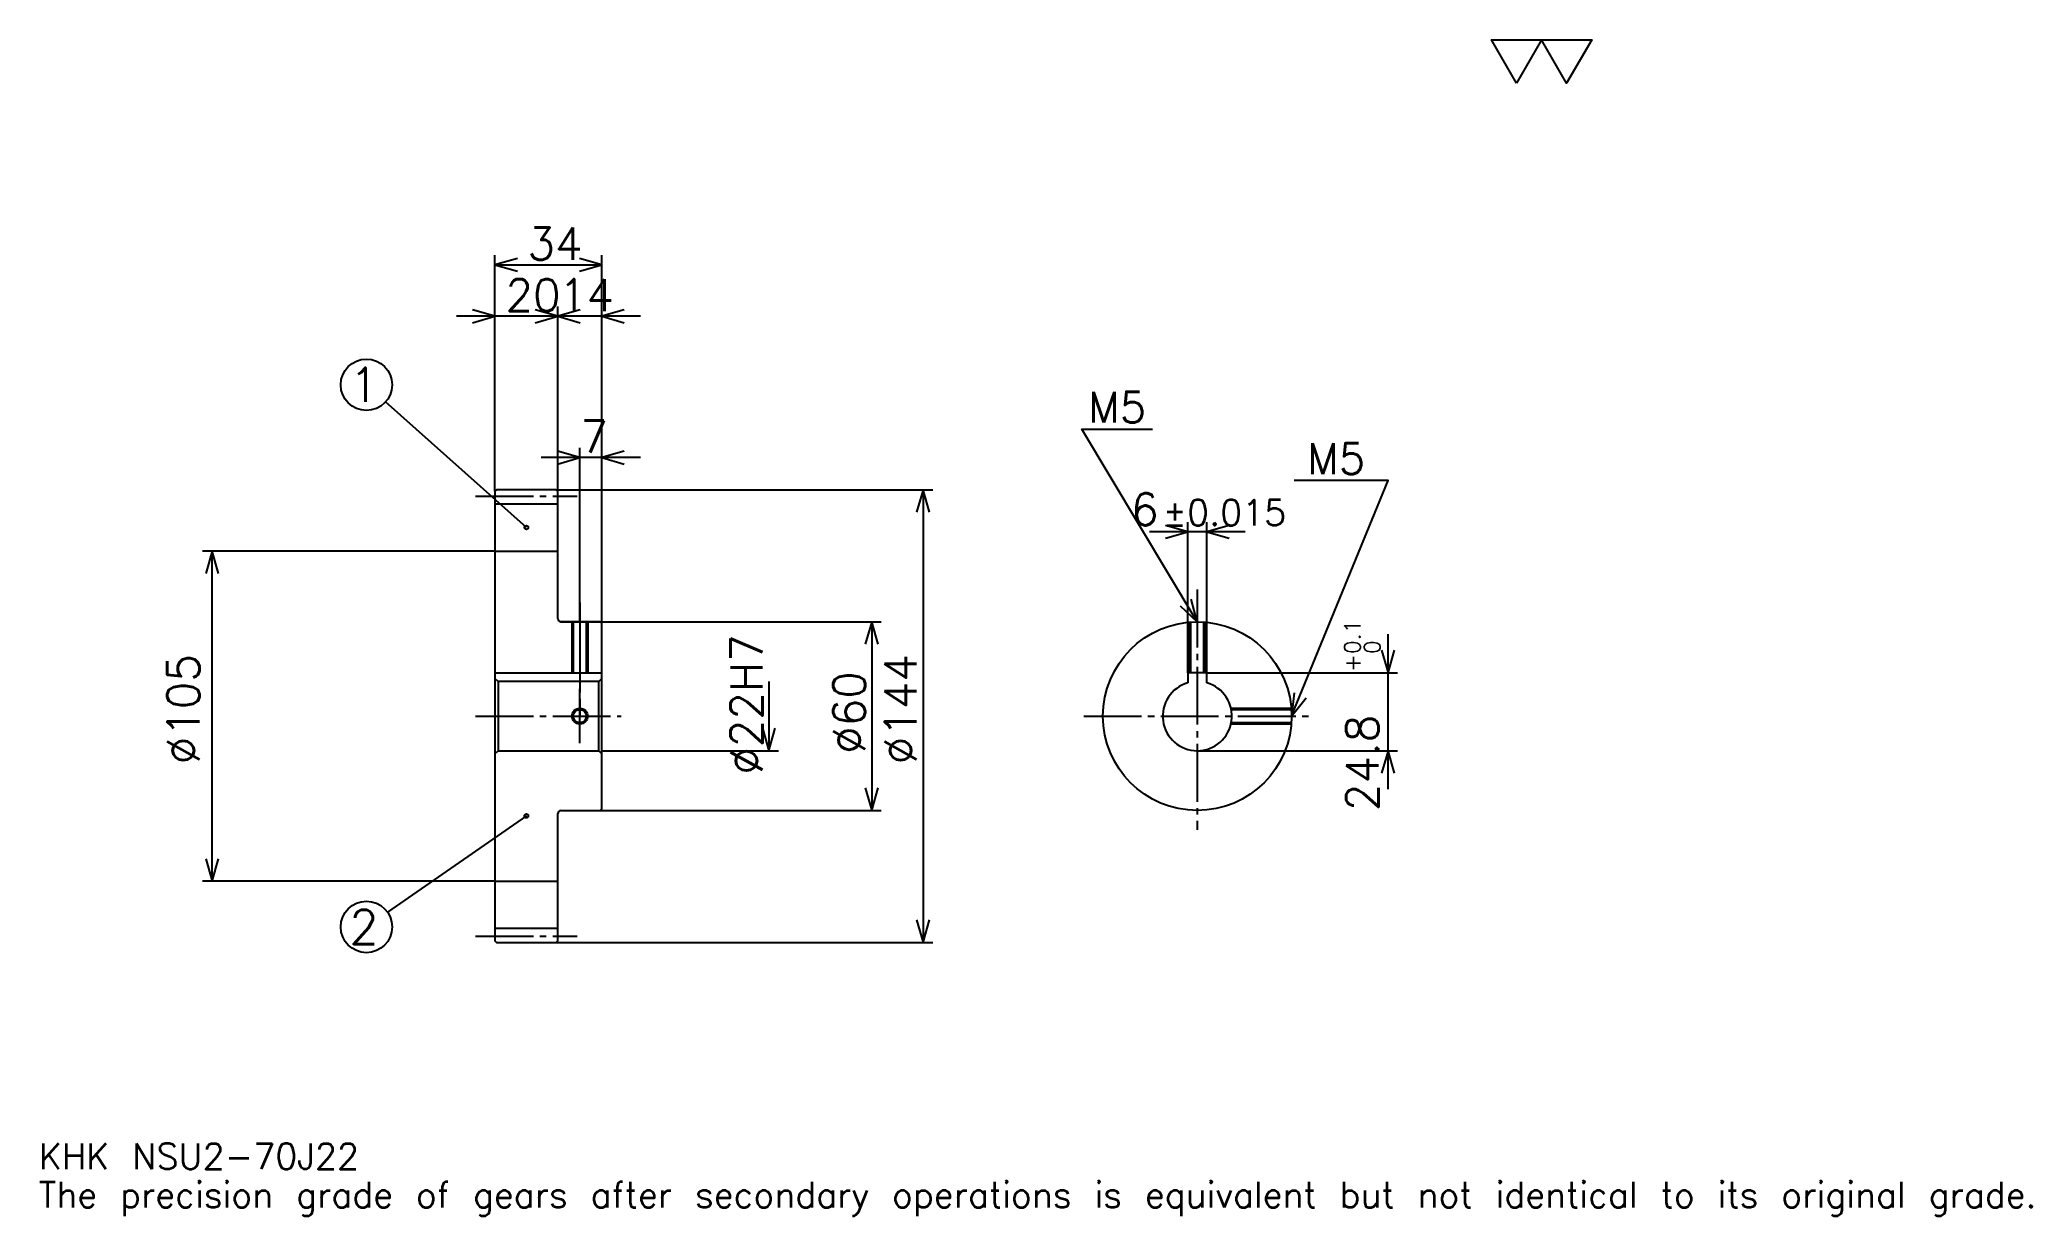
# Model space of a CAD drawing. Extents: x 21 to 654, y 7 to 382.
import ezdxf

# ---------------------------------------------------------------- set-up
doc = ezdxf.new("R2010")
doc.units = 0
doc.linetypes.add('DASHDOT', pattern=[24.521738, 18.391304, -2.043478, 2.043478, -2.043478])
doc.layers.get('0').update_dxf_attribs({"linetype": 'CONTINUOUS'})
doc.layers.add('DASHDOT', color=6, linetype='DASHDOT')
doc.styles.add('KANJI', font='TXT', dxfattribs={"bigfont": 'BIGFONT'})

msp = doc.modelspace()

# ---------------------------------------------------------------- linework, layer by layer
at = {"color": 5}
for p, q in [((165.521729, 238.543488), (165.521729, 313.130432)), ((199.521729, 238.543488), (199.521729, 313.130432)), ((165.521729, 310.065216), (199.521729, 310.065216)), ((197.782593, 293.717407), (153.260864, 293.717407)), ((211.782593, 293.717407), (173.260864, 293.717407)), ((185.521729, 238.543488), (185.521729, 296.782623)), ((175.521729, 226.543488), (130.75235, 266.472412)), ((211.782593, 248.76088), (180.260864, 248.76088)), ((192.521729, 238.543488), (192.521729, 251.826096)), ((165.521729, 238.043488), (165.521729, 238.543488)), ((185.021729, 238.543488), (199.521729, 238.543488)), ((185.521729, 238.043488), (185.521729, 238.543488)), ((192.521729, 196.543488), (192.521729, 238.543488)), ((192.521729, 196.543488), (192.521729, 238.543488)), ((199.521729, 238.543488), (304.760864, 238.543488)), ((199.521729, 196.043488), (199.521729, 238.543488)), ((301.695648, 238.543488), (301.695648, 94.543488)), ((385.913025, 180.343491), (385.913025, 228.217407)), ((391.913025, 180.343491), (391.913025, 228.217407)), ((404.173889, 225.152191), (373.652161, 225.152191)), ((165.521729, 219.043488), (72.543472, 219.043488)), ((75.608688, 114.043488), (75.608688, 219.043488)), ((186.521729, 196.543488), (199.521729, 196.543488)), ((199.521729, 196.543488), (288.413025, 196.543488)), ((285.347809, 196.543488), (285.347809, 136.543488)), ((449.565216, 143.282623), (449.565216, 192.604355)), ((252.652161, 177.543488), (252.652161, 155.543488)), ((391.913025, 180.343491), (452.630432, 180.343491)), ((199.521729, 155.543488), (255.717377, 155.543488)), ((388.913025, 155.543488), (452.630432, 155.543488)), ((175.521729, 134.793488), (131.366379, 104.135712)), ((186.521729, 136.543488), (199.521729, 136.543488)), ((199.521729, 136.543488), (288.413025, 136.543488)), ((165.521729, 114.043488), (72.543472, 114.043488)), ((185.021729, 94.543488), (199.521729, 94.543488)), ((199.521729, 94.543488), (304.760864, 94.543488))]:
    msp.add_line(p, q, dxfattribs=at)
at = {"color": 4}
for p, q in [((165.521729, 234.043488), (185.521729, 234.043488)), ((165.521729, 219.043488), (185.521729, 219.043488)), ((165.521729, 180.343491), (199.521729, 180.343491)), ((166.521729, 177.543488), (166.521729, 155.543488)), ((198.521729, 177.543488), (199.521729, 178.543488)), ((198.521729, 155.543488), (199.521729, 154.543488)), ((165.521729, 114.043488), (185.521729, 114.043488)), ((165.521729, 99.043488), (185.521729, 99.043488))]:
    msp.add_line(p, q, dxfattribs=at)
at = {"color": 7}
msp.add_lwpolyline([(490.434784, 367.82608), (482.46521, 381.639984), (514.343506, 381.639984), (506.373901, 367.82608), (498.404358, 381.639984), (490.434784, 367.82608)], dxfattribs=at)
at = {"color": 5}
for points in [[(172.673904, 312.108704), (165.521729, 310.065216), (172.673904, 308.021729)], [(192.369553, 308.021729), (199.521729, 310.065216), (192.369553, 312.108704)], [(158.369553, 291.67392), (165.521729, 293.717407), (158.369553, 295.760864)], [(178.369553, 291.67392), (185.521729, 293.717407), (178.369553, 295.760864)], [(192.673904, 295.760864), (185.521729, 293.717407), (192.673904, 291.67392)], [(206.673904, 295.760864), (199.521729, 293.717407), (206.673904, 291.67392)], [(388.913025, 196.543488), (352.130432, 257.847839), (374.608704, 257.847839)], [(185.369553, 246.717407), (192.521729, 248.76088), (185.369553, 250.804352)], [(206.673904, 250.804352), (199.521729, 248.76088), (206.673904, 246.717407)], [(418.913025, 166.543488), (449.565216, 241.5), (419.730408, 241.5)], [(303.739136, 231.391312), (301.695648, 238.543488), (299.652161, 231.391312)], [(378.760864, 223.108704), (385.913025, 225.152191), (378.760864, 227.195663)], [(399.065216, 227.195663), (391.913025, 225.152191), (399.065216, 223.108704)], [(77.652168, 211.891312), (75.608688, 219.043488), (73.565208, 211.891312)], [(383.481018, 201.625061), (388.913025, 196.543488), (386.985535, 203.727783)], [(287.391296, 189.391312), (285.347809, 196.543488), (283.304321, 189.391312)], [(447.521729, 187.495667), (449.565216, 180.343491), (451.608704, 187.495667)], [(419.72876, 173.936996), (418.913025, 166.543488), (423.511627, 172.39006)], [(250.608673, 162.695663), (252.652161, 155.543488), (254.695648, 162.695663)], [(451.608704, 148.391312), (449.565216, 155.543488), (447.521729, 148.391312)], [(283.304321, 143.695663), (285.347809, 136.543488), (287.391296, 143.695663)], [(73.565208, 121.195663), (75.608688, 114.043488), (77.652168, 121.195663)], [(299.652161, 101.695663), (301.695648, 94.543488), (303.739136, 101.695663)]]:
    msp.add_lwpolyline(points, dxfattribs=at)
at = {"color": 4}
for points in [[(185.521729, 197.543488), (185.521729, 238.043488), (185.021729, 238.543488), (166.021729, 238.543488), (165.521729, 238.043488), (165.521729, 154.543488)], [(186.521729, 136.543488), (199.021729, 136.543488), (199.521729, 137.043488), (199.521729, 196.043488), (199.021729, 196.543488), (186.521729, 196.543488)], [(190.021729, 196.543488), (190.021729, 180.343491)], [(190.456726, 196.543488), (190.456726, 180.343491)], [(194.586731, 196.543488), (194.586731, 180.343491)], [(195.021729, 196.543488), (195.021729, 180.343491)], [(386.413025, 180.343491), (386.413025, 196.439148)], [(386.848022, 180.343491), (386.848022, 196.472336)], [(390.978027, 180.343491), (390.978027, 196.472336)], [(391.413025, 180.343491), (391.413025, 196.439148)], [(165.521729, 154.543488), (166.521729, 155.543488), (198.521729, 155.543488), (198.521729, 177.543488), (166.521729, 177.543488), (165.521729, 178.543488)], [(391.913025, 177.126495), (391.913025, 180.343491), (385.913025, 180.343491), (385.913025, 177.126495)], [(399.625183, 169.043488), (418.808685, 169.043488)], [(399.717468, 168.60849), (418.841888, 168.60849)], [(399.625183, 164.043488), (418.808685, 164.043488)], [(399.717468, 164.478485), (418.841888, 164.478485)], [(165.521729, 154.543488), (165.521729, 95.043488), (166.021729, 94.543488), (185.021729, 94.543488), (185.521729, 95.043488), (185.521729, 135.543488)]]:
    msp.add_lwpolyline(points, dxfattribs=at)
at = {"color": 5}
for centre, radius in [((124.652161, 271.913055), 8.173913), ((175.521729, 226.543488), 0.613044), ((175.521729, 134.793488), 0.613044), ((124.652161, 99.473923), 8.173913)]:
    msp.add_circle(centre, radius, dxfattribs=at)
at = {"color": 4}
for centre, radius in [((388.913025, 166.543488), 30), ((192.521729, 166.543488), 2.065)]:
    msp.add_circle(centre, radius, dxfattribs=at)
at = {"color": 7}
msp.add_circle((192.521729, 166.543488), 2.5, dxfattribs=at)
at = {"color": 4}
for centre, radius, start, end in [((186.521729, 197.543488), 1, 180, 270), ((388.913025, 166.543488), 11, 105.826620886, 74.173379114), ((186.521729, 135.543488), 1, 90, 180)]:
    msp.add_arc(centre, radius, start, end, dxfattribs=at)
at = {"layer": 'DASHDOT', "color": 7}
for p, q in [((159.391296, 236.543488), (191.652161, 236.543488)), ((388.913025, 206.76088), (388.913025, 130.413055)), ((192.521729, 196.543488), (192.521729, 166.543488)), ((159.391296, 166.543488), (205.652161, 166.543488)), ((352.782593, 166.543488), (425.043457, 166.543488)), ((159.391296, 96.543488), (191.652161, 96.543488))]:
    msp.add_line(p, q, dxfattribs=at)
for points in [[(192.521729, 202.67392), (192.521729, 174.213058)], [(192.521729, 157.913055), (192.521729, 175.17392)], [(183.891296, 166.543488), (201.152161, 166.543488)]]:
    msp.add_lwpolyline(points, dxfattribs=at)

# ---------------------------------------------------------------- texts
at = {"color": 7, "style": 'KANJI'}
for s, height, p in [('34', 10.217391, (175.880432, 311.700012)), ('20', 10.217391, (168.880417, 295.352173)), ('14', 10.217391, (185.880432, 295.352173)), ('1', 10.898551, (119.202888, 266.463776)), ('M5', 9.808696, (354.173889, 259.891296)), ('7', 10.217391, (192.70108, 250.39566)), ('M5', 9.808696, (423.817383, 243.543488)), ('6', 10.217391, (367.822327, 227.195663)), ('%%p0.015', 8.173913, (377.936279, 227.195663)), ('2', 10.898551, (119.202888, 94.024651)), ('KHK NSU2-70J22', 8.173913, (20.434782, 22.47826)), ('The precision grade of gears after secondary operations is equivalent but not identical to its original grade.', 8.173913, (20.434782, 10.217391))]:
    msp.add_text(s, height=height, dxfattribs=at).set_placement(p)
for s, height, p in [('%%c22H7', 10.217391, (250.608673, 147.896744)), ('0.1', 5.108696, (440.778259, 186.276703)), ('%%c105', 10.217391, (71.521729, 151.217407)), ('%%c144', 10.217391, (299.652161, 151.217407)), ('+', 5.108696, (440.778259, 180.554962)), ('0', 5.108696, (447.113037, 186.276703)), ('%%c60', 10.217391, (283.304321, 154.538055)), ('24.8', 10.217391, (446.5, 136.330048))]:
    msp.add_text(s, height=height, rotation=90, dxfattribs=at).set_placement(p)

doc.saveas('drawing.dxf')
